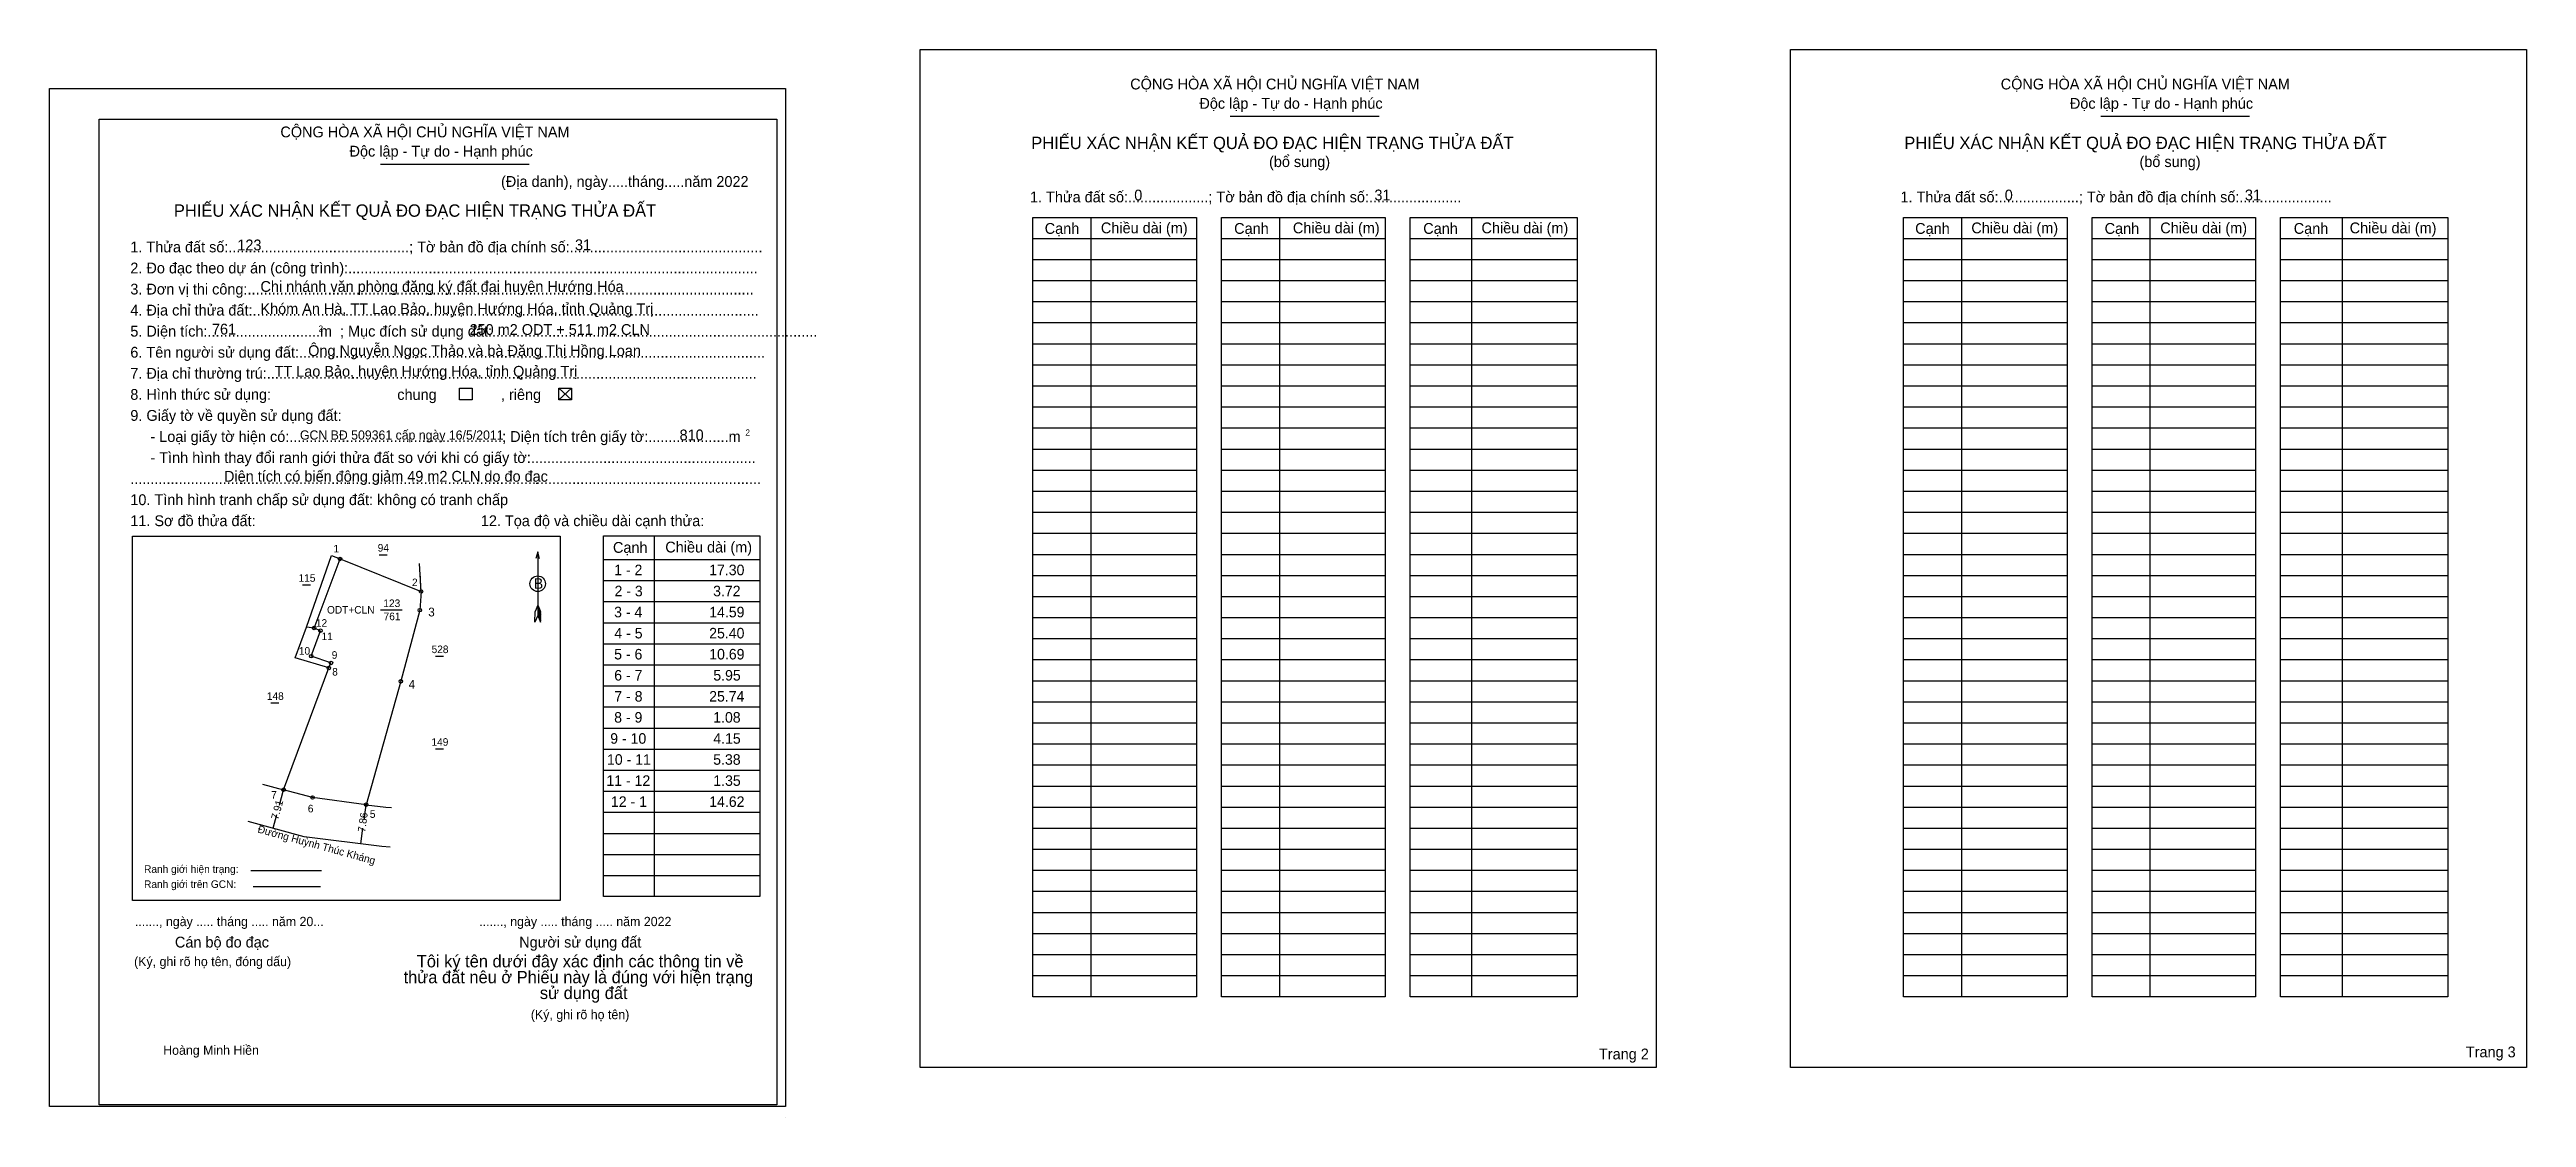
# Model space of a CAD drawing. Extents: x 536862 to 537353, y 1837259 to 1837471.
import ezdxf

# ---------------------------------------------------------------- set-up
doc = ezdxf.new("R2010")
doc.units = 0
for name, color, linetype in [('Level 1', 7, 'Continuous'), ('Level 10', 7, 'Continuous'), ('Level 11', 7, 'Continuous'), ('Level 13', 7, 'Continuous'), ('Level 15', 7, 'Continuous'), ('Level 2', 7, 'Continuous'), ('Level 27', 7, 'Continuous'), ('Level 29', 7, 'Continuous'), ('Level 3', 7, 'Continuous'), ('Level 36', 7, 'Continuous'), ('Level 48', 7, 'Continuous'), ('Level 5', 7, 'Continuous'), ('Level 50', 7, 'Continuous'), ('Level 52', 7, 'Continuous'), ('Level 6', 7, 'Continuous'), ('Level 9', 7, 'Continuous')]:
    doc.layers.add(name, color=color, linetype=linetype)

msp = doc.modelspace()

# ---------------------------------------------------------------- linework, layer by layer
at = {"layer": 'Level 1'}
for p, q in [((537034.19, 1837470.58), (537034.19, 1837470.58)), ((536861.66, 1837460.69), (536861.66, 1837460.69)), ((537095.68, 1837457.38), (537125.18, 1837457.38)), ((537268.21, 1837457.38), (537297.71, 1837457.38)), ((536927.24, 1837447.89), (536956.74, 1837447.89)), ((537068.06, 1837437.32), (537068.06, 1837282.87)), ((537105.43, 1837437.32), (537105.43, 1837282.87)), ((537143.5, 1837437.32), (537143.5, 1837282.87)), ((537240.59, 1837437.32), (537240.59, 1837282.87)), ((537277.96, 1837437.32), (537277.96, 1837282.87)), ((537316.03, 1837437.32), (537316.03, 1837282.87)), ((537056.58, 1837433.15), (537089, 1837433.15)), ((537093.95, 1837433.15), (537126.37, 1837433.15)), ((537131.32, 1837433.15), (537164.44, 1837433.15)), ((537229.11, 1837433.15), (537261.53, 1837433.15)), ((537266.48, 1837433.15), (537298.9, 1837433.15)), ((537303.85, 1837433.15), (537336.97, 1837433.15)), ((537056.58, 1837428.97), (537089, 1837428.97)), ((537093.95, 1837428.97), (537126.37, 1837428.97)), ((537131.32, 1837428.97), (537164.44, 1837428.97)), ((537229.11, 1837428.97), (537261.53, 1837428.97)), ((537266.48, 1837428.97), (537298.9, 1837428.97)), ((537303.85, 1837428.97), (537336.97, 1837428.97)), ((537056.58, 1837424.8), (537089, 1837424.8)), ((537093.95, 1837424.8), (537126.37, 1837424.8)), ((537131.32, 1837424.8), (537164.44, 1837424.8)), ((537229.11, 1837424.8), (537261.53, 1837424.8)), ((537266.48, 1837424.8), (537298.9, 1837424.8)), ((537303.85, 1837424.8), (537336.97, 1837424.8)), ((537056.58, 1837420.63), (537089, 1837420.63)), ((537093.95, 1837420.63), (537126.37, 1837420.63)), ((537131.32, 1837420.63), (537164.44, 1837420.63)), ((537229.11, 1837420.63), (537261.53, 1837420.63)), ((537266.48, 1837420.63), (537298.9, 1837420.63)), ((537303.85, 1837420.63), (537336.97, 1837420.63)), ((537056.58, 1837416.45), (537089, 1837416.45)), ((537093.95, 1837416.45), (537126.37, 1837416.45)), ((537131.32, 1837416.45), (537164.44, 1837416.45)), ((537229.11, 1837416.45), (537261.53, 1837416.45)), ((537266.48, 1837416.45), (537298.9, 1837416.45)), ((537303.85, 1837416.45), (537336.97, 1837416.45)), ((537056.58, 1837412.28), (537089, 1837412.28)), ((537056.58, 1837408.1), (537089, 1837408.1)), ((537093.95, 1837412.28), (537126.37, 1837412.28)), ((537093.95, 1837408.1), (537126.37, 1837408.1)), ((537131.32, 1837412.28), (537164.44, 1837412.28)), ((537131.32, 1837408.1), (537164.44, 1837408.1)), ((537229.11, 1837412.28), (537261.53, 1837412.28)), ((537229.11, 1837408.1), (537261.53, 1837408.1)), ((537266.48, 1837412.28), (537298.9, 1837412.28)), ((537266.48, 1837408.1), (537298.9, 1837408.1)), ((537303.85, 1837412.28), (537336.97, 1837412.28)), ((537303.85, 1837408.1), (537336.97, 1837408.1)), ((536962.6, 1837403.47), (536965.1, 1837401.13)), ((536962.6, 1837401.13), (536965.1, 1837403.47)), ((537056.58, 1837403.93), (537089, 1837403.93)), ((537093.95, 1837403.93), (537126.37, 1837403.93)), ((537131.32, 1837403.93), (537164.44, 1837403.93)), ((537229.11, 1837403.93), (537261.53, 1837403.93)), ((537266.48, 1837403.93), (537298.9, 1837403.93)), ((537303.85, 1837403.93), (537336.97, 1837403.93)), ((537056.58, 1837399.75), (537089, 1837399.75)), ((537093.95, 1837399.75), (537126.37, 1837399.75)), ((537131.32, 1837399.75), (537164.44, 1837399.75)), ((537229.11, 1837399.75), (537261.53, 1837399.75)), ((537266.48, 1837399.75), (537298.9, 1837399.75)), ((537303.85, 1837399.75), (537336.97, 1837399.75)), ((537056.58, 1837395.58), (537089, 1837395.58)), ((537093.95, 1837395.58), (537126.37, 1837395.58)), ((537131.32, 1837395.58), (537164.44, 1837395.58)), ((537229.11, 1837395.58), (537261.53, 1837395.58)), ((537266.48, 1837395.58), (537298.9, 1837395.58)), ((537303.85, 1837395.58), (537336.97, 1837395.58)), ((537056.58, 1837391.41), (537089, 1837391.41)), ((537093.95, 1837391.41), (537126.37, 1837391.41)), ((537131.32, 1837391.41), (537164.44, 1837391.41)), ((537229.11, 1837391.41), (537261.53, 1837391.41)), ((537266.48, 1837391.41), (537298.9, 1837391.41)), ((537303.85, 1837391.41), (537336.97, 1837391.41)), ((537056.58, 1837387.23), (537089, 1837387.23)), ((537093.95, 1837387.23), (537126.37, 1837387.23)), ((537131.32, 1837387.23), (537164.44, 1837387.23)), ((537229.11, 1837387.23), (537261.53, 1837387.23)), ((537266.48, 1837387.23), (537298.9, 1837387.23)), ((537303.85, 1837387.23), (537336.97, 1837387.23)), ((537056.58, 1837383.06), (537089, 1837383.06)), ((537056.58, 1837378.88), (537089, 1837378.88)), ((537093.95, 1837383.06), (537126.37, 1837383.06)), ((537093.95, 1837378.88), (537126.37, 1837378.88)), ((537131.32, 1837383.06), (537164.44, 1837383.06)), ((537131.32, 1837378.88), (537164.44, 1837378.88)), ((537229.11, 1837383.06), (537261.53, 1837383.06)), ((537229.11, 1837378.88), (537261.53, 1837378.88)), ((537266.48, 1837383.06), (537298.9, 1837383.06)), ((537266.48, 1837378.88), (537298.9, 1837378.88)), ((537303.85, 1837383.06), (537336.97, 1837383.06)), ((537303.85, 1837378.88), (537336.97, 1837378.88)), ((536878.09, 1837374.15), (536878.09, 1837374.15)), ((536981.47, 1837374.17), (536981.47, 1837302.72)), ((537056.58, 1837374.71), (537089, 1837374.71)), ((537093.95, 1837374.71), (537126.37, 1837374.71)), ((537131.32, 1837374.71), (537164.44, 1837374.71)), ((537229.11, 1837374.71), (537261.53, 1837374.71)), ((537266.48, 1837374.71), (537298.9, 1837374.71)), ((537303.85, 1837374.71), (537336.97, 1837374.71)), ((536958.41, 1837371.03), (536958.41, 1837358.4)), ((536971.45, 1837369.51), (537002.41, 1837369.51)), ((537056.58, 1837370.53), (537089, 1837370.53)), ((537093.95, 1837370.53), (537126.37, 1837370.53)), ((537131.32, 1837370.53), (537164.44, 1837370.53)), ((537229.11, 1837370.53), (537261.53, 1837370.53)), ((537266.48, 1837370.53), (537298.9, 1837370.53)), ((537303.85, 1837370.53), (537336.97, 1837370.53)), ((536971.45, 1837365.33), (537002.41, 1837365.33)), ((537056.58, 1837366.36), (537089, 1837366.36)), ((537093.95, 1837366.36), (537126.37, 1837366.36)), ((537131.32, 1837366.36), (537164.44, 1837366.36)), ((537229.11, 1837366.36), (537261.53, 1837366.36)), ((537266.48, 1837366.36), (537298.9, 1837366.36)), ((537303.85, 1837366.36), (537336.97, 1837366.36)), ((536957.85, 1837357.11), (536957.88, 1837359.2)), ((536958.41, 1837360.49), (536957.88, 1837359.2)), ((536958.41, 1837360.49), (536958.94, 1837359.2)), ((536958.41, 1837360.3), (536958.94, 1837359.01)), ((536958.41, 1837360.12), (536958.94, 1837358.83)), ((536958.41, 1837359.94), (536958.95, 1837358.64)), ((536958.41, 1837359.75), (536958.95, 1837358.45)), ((536958.41, 1837359.57), (536958.95, 1837358.27)), ((536958.41, 1837359.39), (536958.95, 1837358.08)), ((536958.41, 1837359.21), (536958.96, 1837357.89)), ((536958.41, 1837359.03), (536958.96, 1837357.7)), ((536958.41, 1837358.85), (536958.96, 1837357.51)), ((536958.41, 1837358.67), (536958.97, 1837357.33)), ((536958.97, 1837357.11), (536958.94, 1837359.2)), ((536971.45, 1837361.16), (537002.41, 1837361.16)), ((537056.58, 1837362.19), (537089, 1837362.19)), ((537093.95, 1837362.19), (537126.37, 1837362.19)), ((537131.32, 1837362.19), (537164.44, 1837362.19)), ((537229.11, 1837362.19), (537261.53, 1837362.19)), ((537266.48, 1837362.19), (537298.9, 1837362.19)), ((537303.85, 1837362.19), (537336.97, 1837362.19)), ((536958.41, 1837358.4), (536957.85, 1837357.11)), ((536958.41, 1837358.4), (536958.97, 1837357.11)), ((536971.45, 1837356.98), (537002.41, 1837356.98)), ((537056.58, 1837358.01), (537089, 1837358.01)), ((537056.58, 1837353.84), (537089, 1837353.84)), ((537093.95, 1837358.01), (537126.37, 1837358.01)), ((537093.95, 1837353.84), (537126.37, 1837353.84)), ((537131.32, 1837358.01), (537164.44, 1837358.01)), ((537131.32, 1837353.84), (537164.44, 1837353.84)), ((537229.11, 1837358.01), (537261.53, 1837358.01)), ((537229.11, 1837353.84), (537261.53, 1837353.84)), ((537266.48, 1837358.01), (537298.9, 1837358.01)), ((537266.48, 1837353.84), (537298.9, 1837353.84)), ((537303.85, 1837358.01), (537336.97, 1837358.01)), ((537303.85, 1837353.84), (537336.97, 1837353.84)), ((536971.45, 1837352.81), (537002.41, 1837352.81)), ((537056.58, 1837349.66), (537089, 1837349.66)), ((537093.95, 1837349.66), (537126.37, 1837349.66)), ((537131.32, 1837349.66), (537164.44, 1837349.66)), ((537229.11, 1837349.66), (537261.53, 1837349.66)), ((537266.48, 1837349.66), (537298.9, 1837349.66)), ((537303.85, 1837349.66), (537336.97, 1837349.66)), ((536971.45, 1837348.63), (537002.41, 1837348.63)), ((536971.45, 1837344.46), (537002.41, 1837344.46)), ((537056.58, 1837345.49), (537089, 1837345.49)), ((537093.95, 1837345.49), (537126.37, 1837345.49)), ((537131.32, 1837345.49), (537164.44, 1837345.49)), ((537229.11, 1837345.49), (537261.53, 1837345.49)), ((537266.48, 1837345.49), (537298.9, 1837345.49)), ((537303.85, 1837345.49), (537336.97, 1837345.49)), ((536971.45, 1837340.29), (537002.41, 1837340.29)), ((537056.58, 1837341.31), (537089, 1837341.31)), ((537093.95, 1837341.31), (537126.37, 1837341.31)), ((537131.32, 1837341.31), (537164.44, 1837341.31)), ((537229.11, 1837341.31), (537261.53, 1837341.31)), ((537266.48, 1837341.31), (537298.9, 1837341.31)), ((537303.85, 1837341.31), (537336.97, 1837341.31)), ((536971.45, 1837336.11), (537002.41, 1837336.11)), ((537056.58, 1837337.14), (537089, 1837337.14)), ((537093.95, 1837337.14), (537126.37, 1837337.14)), ((537131.32, 1837337.14), (537164.44, 1837337.14)), ((537229.11, 1837337.14), (537261.53, 1837337.14)), ((537266.48, 1837337.14), (537298.9, 1837337.14)), ((537303.85, 1837337.14), (537336.97, 1837337.14)), ((536971.45, 1837331.94), (537002.41, 1837331.94)), ((537056.58, 1837332.97), (537089, 1837332.97)), ((537093.95, 1837332.97), (537126.37, 1837332.97)), ((537131.32, 1837332.97), (537164.44, 1837332.97)), ((537229.11, 1837332.97), (537261.53, 1837332.97)), ((537266.48, 1837332.97), (537298.9, 1837332.97)), ((537303.85, 1837332.97), (537336.97, 1837332.97)), ((536971.45, 1837327.76), (537002.41, 1837327.76)), ((537056.58, 1837328.79), (537089, 1837328.79)), ((537056.58, 1837324.62), (537089, 1837324.62)), ((537093.95, 1837328.79), (537126.37, 1837328.79)), ((537093.95, 1837324.62), (537126.37, 1837324.62)), ((537131.32, 1837328.79), (537164.44, 1837328.79)), ((537131.32, 1837324.62), (537164.44, 1837324.62)), ((537229.11, 1837328.79), (537261.53, 1837328.79)), ((537229.11, 1837324.62), (537261.53, 1837324.62)), ((537266.48, 1837328.79), (537298.9, 1837328.79)), ((537266.48, 1837324.62), (537298.9, 1837324.62)), ((537303.85, 1837328.79), (537336.97, 1837328.79)), ((537303.85, 1837324.62), (537336.97, 1837324.62)), ((536971.45, 1837323.59), (537002.41, 1837323.59)), ((536971.45, 1837319.41), (537002.41, 1837319.41)), ((537056.58, 1837320.44), (537089, 1837320.44)), ((537093.95, 1837320.44), (537126.37, 1837320.44)), ((537131.32, 1837320.44), (537164.44, 1837320.44)), ((537229.11, 1837320.44), (537261.53, 1837320.44)), ((537266.48, 1837320.44), (537298.9, 1837320.44)), ((537303.85, 1837320.44), (537336.97, 1837320.44)), ((536971.45, 1837315.24), (537002.41, 1837315.24)), ((537056.58, 1837316.27), (537089, 1837316.27)), ((537093.95, 1837316.27), (537126.37, 1837316.27)), ((537131.32, 1837316.27), (537164.44, 1837316.27)), ((537229.11, 1837316.27), (537261.53, 1837316.27)), ((537266.48, 1837316.27), (537298.9, 1837316.27)), ((537303.85, 1837316.27), (537336.97, 1837316.27)), ((536971.45, 1837311.07), (537002.41, 1837311.07)), ((537056.58, 1837312.09), (537089, 1837312.09)), ((537093.95, 1837312.09), (537126.37, 1837312.09)), ((537131.32, 1837312.09), (537164.44, 1837312.09)), ((537229.11, 1837312.09), (537261.53, 1837312.09)), ((537266.48, 1837312.09), (537298.9, 1837312.09)), ((537303.85, 1837312.09), (537336.97, 1837312.09)), ((536971.45, 1837306.89), (537002.41, 1837306.89)), ((537056.58, 1837307.92), (537089, 1837307.92)), ((537093.95, 1837307.92), (537126.37, 1837307.92)), ((537131.32, 1837307.92), (537164.44, 1837307.92)), ((537229.11, 1837307.92), (537261.53, 1837307.92)), ((537266.48, 1837307.92), (537298.9, 1837307.92)), ((537303.85, 1837307.92), (537336.97, 1837307.92)), ((536962.87, 1837301.92), (536962.87, 1837301.92)), ((537056.58, 1837303.75), (537089, 1837303.75)), ((537093.95, 1837303.75), (537126.37, 1837303.75)), ((537131.32, 1837303.75), (537164.44, 1837303.75)), ((537229.11, 1837303.75), (537261.53, 1837303.75)), ((537266.48, 1837303.75), (537298.9, 1837303.75)), ((537303.85, 1837303.75), (537336.97, 1837303.75)), ((537056.58, 1837299.57), (537089, 1837299.57)), ((537056.58, 1837295.4), (537089, 1837295.4)), ((537093.95, 1837299.57), (537126.37, 1837299.57)), ((537093.95, 1837295.4), (537126.37, 1837295.4)), ((537131.32, 1837299.57), (537164.44, 1837299.57)), ((537131.32, 1837295.4), (537164.44, 1837295.4)), ((537229.11, 1837299.57), (537261.53, 1837299.57)), ((537229.11, 1837295.4), (537261.53, 1837295.4)), ((537266.48, 1837299.57), (537298.9, 1837299.57)), ((537266.48, 1837295.4), (537298.9, 1837295.4)), ((537303.85, 1837299.57), (537336.97, 1837299.57)), ((537303.85, 1837295.4), (537336.97, 1837295.4)), ((537056.58, 1837291.22), (537089, 1837291.22)), ((537093.95, 1837291.22), (537126.37, 1837291.22)), ((537131.32, 1837291.22), (537164.44, 1837291.22)), ((537229.11, 1837291.22), (537261.53, 1837291.22)), ((537266.48, 1837291.22), (537298.9, 1837291.22)), ((537303.85, 1837291.22), (537336.97, 1837291.22)), ((537056.58, 1837287.05), (537089, 1837287.05)), ((537093.95, 1837287.05), (537126.37, 1837287.05)), ((537131.32, 1837287.05), (537164.44, 1837287.05)), ((537229.11, 1837287.05), (537261.53, 1837287.05)), ((537266.48, 1837287.05), (537298.9, 1837287.05)), ((537303.85, 1837287.05), (537336.97, 1837287.05)), ((537180.06, 1837268.82), (537180.06, 1837268.82)), ((537007.53, 1837258.93), (537007.53, 1837258.93))]:
    msp.add_line(p, q, dxfattribs=at)
for points in [[(537056.58, 1837437.32), (537089, 1837437.32), (537089, 1837282.87), (537056.58, 1837282.87)], [(537093.95, 1837437.32), (537126.37, 1837437.32), (537126.37, 1837282.87), (537093.95, 1837282.87)], [(537131.32, 1837437.32), (537164.44, 1837437.32), (537164.44, 1837282.87), (537131.32, 1837282.87)], [(537229.11, 1837437.32), (537261.53, 1837437.32), (537261.53, 1837282.87), (537229.11, 1837282.87)], [(537266.48, 1837437.32), (537298.9, 1837437.32), (537298.9, 1837282.87), (537266.48, 1837282.87)], [(537303.85, 1837437.32), (537336.97, 1837437.32), (537336.97, 1837282.87), (537303.85, 1837282.87)], [(536878.09, 1837374.15), (536962.87, 1837374.15), (536962.87, 1837301.92), (536878.09, 1837301.92)], [(536971.45, 1837374.17), (537002.41, 1837374.17), (537002.41, 1837302.72), (536971.45, 1837302.72)]]:
    msp.add_lwpolyline(points, close=True, dxfattribs=at)
msp.add_lwpolyline([(536958.77, 1837369.68), (536958.41, 1837371.03), (536958.05, 1837369.68)], dxfattribs=at)
msp.add_circle((536958.41, 1837364.71), 1.54, dxfattribs=at)
at = {"layer": 'Level 10'}
msp.add_line((536910.31, 1837350), (536912.57, 1837356.09), dxfattribs=at)
msp.add_lwpolyline([(536935.29, 1837363.17), (536935.05, 1837359.46), (536931.28, 1837345.37), (536924.4, 1837320.92), (536913.8, 1837322.33), (536908.06, 1837323.88), (536917.02, 1837348.01), (536917.44, 1837349.01), (536913.51, 1837350.35), (536915.36, 1837355.4), (536914.12, 1837355.93), (536919.24, 1837369.62)], close=True, dxfattribs=at)
for points in [[(536917.51, 1837370.32), (536919.24, 1837369.62)], [(536935.29, 1837363.17), (536935.25, 1837363.94), (536935.11, 1837367)]]:
    msp.add_lwpolyline(points, dxfattribs=at)
at = {"layer": 'Level 11'}
for centre in [(536919.24, 1837369.62), (536935.29, 1837363.17), (536935.29, 1837363.17), (536935.05, 1837359.46), (536914.12, 1837355.93), (536915.36, 1837355.4), (536913.51, 1837350.35), (536917.44, 1837349.01), (536917.02, 1837348.01), (536931.28, 1837345.37), (536908.06, 1837323.88), (536913.8, 1837322.33), (536924.4, 1837320.92)]:
    msp.add_circle(centre, 0.348, dxfattribs=at)
at = {"layer": 'Level 15'}
for p, q in [((536914.12, 1837355.93), (536912.57, 1837356.09)), ((536907.23, 1837320.8), (536908.06, 1837323.88)), ((536924, 1837317.94), (536924.4, 1837320.92)), ((536906, 1837316.24), (536906.73, 1837318.96)), ((536923.36, 1837313.13), (536923.78, 1837316.29))]:
    msp.add_line(p, q, dxfattribs=at)
at = {"layer": 'Level 2'}
for points in [[(537034.19, 1837470.58), (537180.06, 1837470.58), (537180.06, 1837268.82), (537034.19, 1837268.82)], [(537206.72, 1837470.58), (537352.59, 1837470.58), (537352.59, 1837268.82), (537206.72, 1837268.82)], [(536861.66, 1837462.84), (537007.53, 1837462.84), (537007.53, 1837261.09), (536861.66, 1837261.09)]]:
    msp.add_lwpolyline(points, close=True, dxfattribs=at)
for points in [[(536903.88, 1837325.01), (536908.06, 1837323.88)], [(536924.4, 1837320.92), (536928.32, 1837320.4), (536929.44, 1837320.35)], [(536929.16, 1837312.5), (536927.49, 1837312.6), (536912.14, 1837314.56), (536901.02, 1837317.61)]]:
    msp.add_lwpolyline(points, dxfattribs=at)
at = {"layer": 'Level 27'}
msp.add_line((536935.29, 1837363.17), (536935, 1837368.73), dxfattribs=at)
at = {"layer": 'Level 29'}
msp.add_line((536917.02, 1837348.01), (536910.31, 1837350), dxfattribs=at)
msp.add_lwpolyline([(536912.57, 1837356.09), (536917.51, 1837370.32)], dxfattribs=at)
at = {"layer": 'Level 3'}
msp.add_lwpolyline([(536871.52, 1837456.79), (537005.79, 1837456.79), (537005.79, 1837261.46), (536871.52, 1837261.46)], close=True, dxfattribs=at)
at = {"layer": 'Level 5'}
for p, q in [((536901.55, 1837307.86), (536915.53, 1837307.86)), ((536902, 1837304.68), (536915.36, 1837304.68))]:
    msp.add_line(p, q, dxfattribs=at)
at = {"layer": 'Level 50'}
for points in [[(536942.89, 1837403.47), (536945.39, 1837403.47), (536945.39, 1837401.13), (536942.89, 1837401.13)], [(536962.6, 1837403.47), (536965.1, 1837403.47), (536965.1, 1837401.13), (536962.6, 1837401.13)]]:
    msp.add_lwpolyline(points, close=True, dxfattribs=at)
at = {"layer": 'Level 9'}
for p, q in [((536926.97, 1837370.45), (536928.56, 1837370.45)), ((536911.8, 1837364.49), (536913.39, 1837364.49)), ((536927.26, 1837359.54), (536931.52, 1837359.54)), ((536938.18, 1837350.35), (536939.77, 1837350.35)), ((536905.53, 1837341.08), (536907.12, 1837341.08)), ((536938.18, 1837331.98), (536939.77, 1837331.98))]:
    msp.add_line(p, q, dxfattribs=at)

# ---------------------------------------------------------------- texts
at = {"layer": 'Level 1'}
for s, height, p in [('CỘNG HÒA XÃ HỘI CHỦ NGHĨA VIỆT NAM', 2.1427, (537075.85, 1837462.67)), ('CỘNG HÒA XÃ HỘI CHỦ NGHĨA VIỆT NAM', 2.1427, (537248.38, 1837462.67)), ('Độc lập - Tự do - Hạnh phúc', 2.1427, (537089.56, 1837458.84)), ('Độc lập - Tự do - Hạnh phúc', 2.1427, (537262.09, 1837458.84)), ('CỘNG HÒA XÃ HỘI CHỦ NGHĨA VIỆT NAM', 2.1427, (536907.41, 1837453.18)), ('PHIẾU XÁC NHẬN KẾT QUẢ ĐO ĐẠC HIỆN TRẠNG THỬA ĐẤT', 2.449, (537056.23, 1837450.85)), ('PHIẾU XÁC NHẬN KẾT QUẢ ĐO ĐẠC HIỆN TRẠNG THỬA ĐẤT', 2.449, (537229.27, 1837450.85)), ('Độc lập - Tự do - Hạnh phúc', 2.1427, (536921.12, 1837449.36)), ('(bổ sung)', 2.143, (537103.36, 1837447.29)), ('(bổ sung)', 2.143, (537275.89, 1837447.29)), ('(Địa danh), ngày.....tháng.....năm 2022', 2.1427, (536951.14, 1837443.36)), ('1. Thửa đất số:....................; Tờ bản đồ địa chính số:.......................', 2.1427, (537055.98, 1837440.29)), ('1. Thửa đất số:....................; Tờ bản đồ địa chính số:.......................', 2.1427, (537228.51, 1837440.29)), ('PHIẾU XÁC NHẬN KẾT QUẢ ĐO ĐẠC HIỆN TRẠNG THỬA ĐẤT', 2.449, (536886.3, 1837437.44)), ('1. Thửa đất số:.............................................; Tờ bản đồ địa chính số:................................................', 2.14268, (536877.67, 1837430.38)), ('Cạnh', 2.143, (537058.9, 1837434.05)), ('Chiều dài (m)', 2.1427, (537070.03, 1837434.16)), ('Cạnh', 2.143, (537096.45, 1837434.05)), ('Chiều dài (m)', 2.1427, (537108.09, 1837434.16)), ('Cạnh', 2.143, (537133.93, 1837434.05)), ('Chiều dài (m)', 2.1427, (537145.47, 1837434.16)), ('Cạnh', 2.143, (537231.43, 1837434.05)), ('Chiều dài (m)', 2.1427, (537242.56, 1837434.16)), ('Cạnh', 2.143, (537268.98, 1837434.05)), ('Chiều dài (m)', 2.1427, (537280.01, 1837434.16)), ('Cạnh', 2.143, (537306.46, 1837434.05)), ('Chiều dài (m)', 2.1427, (537317.55, 1837434.16)), ('2. Đo đạc theo dự án (công trình):......................................................................................................', 2.14268, (536877.67, 1837426.21)), ('3. Đơn vị thi công:..............................................................................................................................', 2.14268, (536877.67, 1837422.03)), ('4. Địa chỉ thửa đất:..............................................................................................................................', 2.14268, (536877.67, 1837417.86)), ('5. Diện tích:............................m  ; Mục đích sử dụng đất:.................................................................................', 2.14268, (536877.67, 1837413.69)), ('2', 1.22, (536914.96, 1837414.66)), ('6. Tên người sử dụng đất:....................................................................................................................', 2.14268, (536877.67, 1837409.51)), ('7. Địa chỉ thường trú:..........................................................................................................................', 2.14268, (536877.67, 1837405.34)), ('chung                , riêng', 2.1427, (536930.58, 1837401.14)), ('9. Giấy tờ về quyền sử dụng đất:', 2.1427, (536877.67, 1837396.99)), ('     - Loại giấy tờ hiện có:.....................................................; Diện tích trên giấy tờ:....................m', 2.14268, (536877.67, 1837392.81)), ('2', 1.22, (536999.58, 1837394.07)), ('     - Tình hình thay đổi ranh giới thửa đất so với khi có giấy tờ:........................................................', 2.14268, (536877.67, 1837388.64)), ('.............................................................................................................................................................', 2.14268, (536877.67, 1837384.47)), ('10. Tình hình tranh chấp sử dụng đất: không có tranh chấp', 2.1427, (536877.67, 1837380.29)), ('11. Sơ đồ thửa đất:', 2.1427, (536877.67, 1837376.12)), ('12. Tọa độ và chiều dài cạnh thửa:', 2.1427, (536947.14, 1837376.12)), ('Cạnh', 2.143, (536973.33, 1837370.83)), ('Chiều dài (m)', 2.1427, (536983.7, 1837370.9)), ('B', 2.09, (536957.64, 1837363.7)), ('......., ngày ..... tháng ..... năm 20...', 1.8367, (536878.58, 1837296.85)), ('Cán bộ đo đạc', 2.1427, (536886.51, 1837292.61)), ('......., ngày ..... tháng ..... năm 2022', 1.8367, (536946.82, 1837296.85)), ('Người sử dụng đất', 2.1427, (536954.75, 1837292.61)), ('(Ký, ghi rõ họ tên, đóng dấu)', 1.8367, (536878.41, 1837288.92)), ('Tôi ký tên dưới đây xác định các thông tin về', 2.4349, (536934.44, 1837288.68)), ('thửa đất nêu ở Phiếu này là đúng với hiện trạng', 2.4349, (536931.83, 1837285.53)), ('sử dụng đất', 2.4349, (536958.84, 1837282.4)), ('(Ký, ghi rõ họ tên)', 1.8367, (536957.05, 1837278.41)), ('Hoàng Minh Hiền', 1.8367, (536884.18, 1837271.35)), ('Trang 2', 2.143, (537168.76, 1837270.44)), ('Trang 3', 2.143, (537340.57, 1837270.85))]:
    msp.add_text(s, height=height, dxfattribs=at).set_placement(p)
at = {"layer": 'Level 13'}
for s, p in [('ODT+CLN', (536916.65, 1837358.79)), ('761', (536927.87, 1837357.48)), ('123', (536927.82, 1837360.09))]:
    msp.add_text(s, height=1.5, dxfattribs=at).set_placement(p)
at = {"layer": 'Level 15'}
for s, rotation, p in [('7.91', 74.91, (536906.98, 1837317.84)), ('Đường Huỳnh Thúc Kháng', 344.6621, (536902.79, 1837315.43)), ('7.86', 82.3957, (536924.22, 1837315.39))]:
    msp.add_text(s, height=1.5, rotation=rotation, dxfattribs=at).set_placement(p)
at = {"layer": 'Level 36'}
for s, p in [('94', (536926.7, 1837371.07)), ('115', (536911.01, 1837365.1)), ('528', (536937.38, 1837350.96)), ('148', (536904.73, 1837341.69)), ('149', (536937.36, 1837332.6))]:
    msp.add_text(s, height=1.5, dxfattribs=at).set_placement(p)
at = {"layer": 'Level 48'}
msp.add_text('8. Hình thức sử dụng:', height=2.1428, dxfattribs=at).set_placement((536877.67, 1837401.16))
at = {"layer": 'Level 52'}
for s, p in [('1 - 2', (536973.57, 1837366.4)), ('17.30', (536992.4, 1837366.4)), ('2 - 3', (536973.64, 1837362.22)), ('3.72', (536993.18, 1837362.22)), ('3 - 4', (536973.56, 1837358.05)), ('14.59', (536992.41, 1837358.05)), ('4 - 5', (536973.61, 1837353.87)), ('25.40', (536992.4, 1837353.87)), ('5 - 6', (536973.57, 1837349.7)), ('10.69', (536992.41, 1837349.7)), ('6 - 7', (536973.58, 1837345.52)), ('5.95', (536993.22, 1837345.52)), ('8 - 9', (536973.57, 1837337.18)), ('7 - 8', (536973.6, 1837341.35)), ('25.74', (536992.4, 1837341.35)), ('1.08', (536993.2, 1837337.18)), ('9 - 10', (536972.79, 1837333)), ('4.15', (536993.22, 1837333)), ('10 - 11', (536972.15, 1837328.83)), ('5.38', (536993.2, 1837328.83)), ('11 - 12', (536972.03, 1837324.65)), ('1.35', (536993.22, 1837324.65)), ('12 - 1', (536972.93, 1837320.48)), ('14.62', (536992.41, 1837320.48))]:
    msp.add_text(s, height=2.087, dxfattribs=at).set_placement(p)
at = {"layer": 'Level 6'}
for s, height, p in [('0', 2.14, (537076.65, 1837440.67)), ('31', 2.143, (537124.25, 1837440.68)), ('0', 2.14, (537249.18, 1837440.67)), ('31', 2.143, (537296.78, 1837440.68)), ('123', 2.143, (536898.88, 1837430.78)), ('31', 2.143, (536965.8, 1837430.81)), ('Chi nhánh văn phòng đăng ký đất đai huyện Hướng Hóa', 2.1428, (536903.46, 1837422.55)), ('Khóm An Hà, TT Lao Bảo, huyện Hướng Hóa, tỉnh Quảng Trị', 2.1428, (536903.46, 1837418.14)), ('761', 2.143, (536893.85, 1837414.1)), ('250 m2 ODT + 511 m2 CLN', 2.1428, (536944.9, 1837414.02)), ('TT Lao Bảo, huyện Hướng Hóa, tỉnh Quảng Trị', 2.1428, (536906.25, 1837405.73)), ('Ông Nguyễn Ngọc Thảo và bà Đặng Thị Hồng Loan', 2.1428, (536912.92, 1837409.83)), ('GCN BĐ 509361 cấp ngày 16/5/2011', 1.8214, (536911.29, 1837393.27)), ('810', 2.143, (536986.53, 1837393.12)), ('Diện tích có biến động giảm 49 m2 CLN do đo đạc', 2.1428, (536896.24, 1837384.93)), ('Ranh giới hiện trạng:', 1.5, (536880.39, 1837307.41)), ('Ranh giới trên GCN:', 1.5, (536880.39, 1837304.42))]:
    msp.add_text(s, height=height, dxfattribs=at).set_placement(p)
at = {"layer": 'Level 9'}
for s, height, p in [('1', 1.5, (536917.92, 1837370.91)), ('2', 1.5, (536933.49, 1837364.23)), ('3', 1.74, (536936.71, 1837358.23)), ('12', 1.5, (536914.45, 1837356.18)), ('11', 1.5, (536915.57, 1837353.53)), ('10', 1.5, (536911.07, 1837350.65)), ('9', 1.5, (536917.59, 1837349.84)), ('8', 1.5, (536917.68, 1837346.51)), ('4', 1.74, (536932.83, 1837343.91)), ('7', 1.5, (536905.58, 1837322.11)), ('6', 1.5, (536912.85, 1837319.4)), ('5', 1.5, (536925.14, 1837318.31))]:
    msp.add_text(s, height=height, dxfattribs=at).set_placement(p)

doc.saveas('drawing.dxf')
